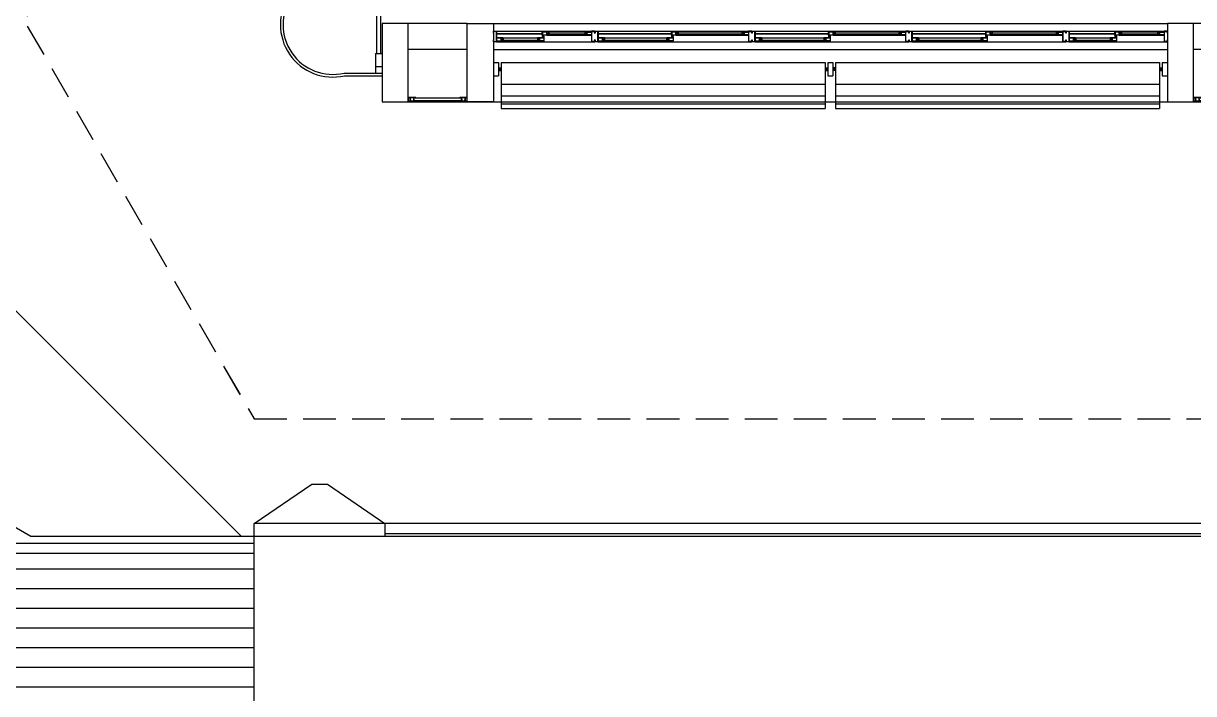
# Model space of a CAD drawing. Header units: millimetres. Extents: x 2686 to 2939, y 1294 to 1441.
# Drawn here: x 2800.73 to 2809.67, y 1327.4 to 1332.52 of the extents above; entities that cross this region are included whole.
import ezdxf

# ---------------------------------------------------------------- set-up
doc = ezdxf.new("R2010")
doc.units = ezdxf.units.MM
doc.linetypes.add('HIDDEN', pattern=[0.375, 0.25, -0.125])
for name, color, linetype in [('AR-ALV', 2, 'Continuous'), ('AR-BRISES', 1, 'Continuous'), ('AR-CORRIMAO-guardacorpo-V1', 64, 'Continuous'), ('AR-CORRIMAO-V1', 52, 'Continuous'), ('AR-ESQ', 1, 'Continuous'), ('AR-ESTC', 3, 'Continuous'), ('AR-PEITORIL', 1, 'Continuous'), ('ar-piso-tabua', 1, 'Continuous'), ('AR-PISO-V', 1, 'Continuous'), ('AR-PISO-V1', 1, 'Continuous'), ('AR-PISO-V2', 2, 'Continuous'), ('AR-PROJ', 1, 'HIDDEN'), ('BR-LINHAS', 1, 'Continuous'), ('BR-MONTANTE', 242, 'Continuous'), ('BR-PAINEL', 1, 'Continuous'), ('BR-SUPORTE', 1, 'Continuous'), ('DT-ESQ-BAGUETE-C', 1, 'Continuous'), ('DT-ESQ-BAGUETE-V', 1, 'Continuous'), ('DT-ESQ-CHAPA DOBRADA-V', 1, 'Continuous'), ('DT-ESQ-PERFIL CADEIRA-C', 2, 'Continuous'), ('DT-ESQ-PERFIL CADEIRA-V', 2, 'Continuous'), ('DT-ESQ-PERFIL U SIMPLES-C', 2, 'Continuous'), ('DT-ESQ-PERFIL U-C', 2, 'Continuous'), ('DT-ESQ-PERFIL U-V', 1, 'Continuous'), ('DT-ESQ-VENEZIANA-C', 1, 'Continuous'), ('DT-ESQ-VENEZIANA-V', 1, 'Continuous'), ('DT-ESQ-VIDRO-C', 2, 'Continuous'), ('DT-TXTMOD', 1, 'Continuous'), ('EQUIPAMENTO', 2, 'Continuous'), ('ibio', 2, 'Continuous'), ('PLAT-CONG', 7, 'Continuous')]:
    doc.layers.add(name, color=color, linetype=linetype)
doc.styles.add('S10', font='simplex.shx', dxfattribs={"height": 0.1})

# ---------------------------------------------------------------- blocks, each defined once
blk = doc.blocks.new('EF40-P')
at = {"layer": 'DT-ESQ-BAGUETE-C', "ltscale": 0.1}
for points in [[(0.4225, -0.08), (0.409, -0.08), (0.409, -0.0785), (0.422, -0.0785, 0.414214), (0.4225, -0.078), (0.4225, -0.067, 0.414214), (0.422, -0.0665), (0.409, -0.0665), (0.409, -0.065), (0.4225, -0.065, -0.414214), (0.424, -0.0665), (0.424, -0.0785, -0.414214)], [(0.7015, -0.08), (0.715, -0.08), (0.715, -0.0785), (0.702, -0.0785, -0.414214), (0.7015, -0.078), (0.7015, -0.067, -0.414214), (0.702, -0.0665), (0.715, -0.0665), (0.715, -0.065), (0.7015, -0.065, 0.414214), (0.7, -0.0665), (0.7, -0.0785, 0.414214)], [(1.41, -0.08), (1.3965, -0.08), (1.3965, -0.0785), (1.4095, -0.0785, 0.414214), (1.41, -0.078), (1.41, -0.067, 0.414214), (1.4095, -0.0665), (1.3965, -0.0665), (1.3965, -0.065), (1.41, -0.065, -0.414214), (1.4115, -0.0665), (1.4115, -0.0785, -0.414214)], [(1.9015, -0.08), (1.915, -0.08), (1.915, -0.0785), (1.902, -0.0785, -0.414214), (1.9015, -0.078), (1.9015, -0.067, -0.414214), (1.902, -0.0665), (1.915, -0.0665), (1.915, -0.065), (1.9015, -0.065, 0.414214), (1.9, -0.0665), (1.9, -0.0785, 0.414214)], [(2.61, -0.08), (2.5965, -0.08), (2.5965, -0.0785), (2.6095, -0.0785, 0.414214), (2.61, -0.078), (2.61, -0.067, 0.414214), (2.6095, -0.0665), (2.5965, -0.0665), (2.5965, -0.065), (2.61, -0.065, -0.414214), (2.6115, -0.0665), (2.6115, -0.0785, -0.414214)], [(3.1015, -0.08), (3.115, -0.08), (3.115, -0.0785), (3.102, -0.0785, -0.414214), (3.1015, -0.078), (3.1015, -0.067, -0.414214), (3.102, -0.0665), (3.115, -0.0665), (3.115, -0.065), (3.1015, -0.065, 0.414214), (3.1, -0.0665), (3.1, -0.0785, 0.414214)], [(3.81, -0.08), (3.7965, -0.08), (3.7965, -0.0785), (3.8095, -0.0785, 0.414214), (3.81, -0.078), (3.81, -0.067, 0.414214), (3.8095, -0.0665), (3.7965, -0.0665), (3.7965, -0.065), (3.81, -0.065, -0.414214), (3.8115, -0.0665), (3.8115, -0.0785, -0.414214)], [(4.3015, -0.08), (4.315, -0.08), (4.315, -0.0785), (4.302, -0.0785, -0.414214), (4.3015, -0.078), (4.3015, -0.067, -0.414214), (4.302, -0.0665), (4.315, -0.0665), (4.315, -0.065), (4.3015, -0.065, 0.414214), (4.3, -0.0665), (4.3, -0.0785, 0.414214)], [(4.7975, -0.08), (4.784, -0.08), (4.784, -0.0785), (4.797, -0.0785, 0.414214), (4.7975, -0.078), (4.7975, -0.067, 0.414214), (4.797, -0.0665), (4.784, -0.0665), (4.784, -0.065), (4.7975, -0.065, -0.414214), (4.799, -0.0665), (4.799, -0.0785, -0.414214)], [(5.0765, -0.08), (5.09, -0.08), (5.09, -0.0785), (5.077, -0.0785, -0.414214), (5.0765, -0.078), (5.0765, -0.067, -0.414214), (5.077, -0.0665), (5.09, -0.0665), (5.09, -0.065), (5.0765, -0.065, 0.414214), (5.075, -0.0665), (5.075, -0.0785, 0.414214)], [(0.0735, -0.125), (0.06, -0.125), (0.06, -0.1235), (0.073, -0.1235, 0.414214), (0.0735, -0.123), (0.0735, -0.112, 0.414214), (0.073, -0.1115), (0.06, -0.1115), (0.06, -0.11), (0.0735, -0.11, -0.414214), (0.075, -0.1115), (0.075, -0.1235, -0.414214)], [(0.339, -0.125), (0.3525, -0.125), (0.3525, -0.1235), (0.3395, -0.1235, -0.414214), (0.339, -0.123), (0.339, -0.112, -0.414214), (0.3395, -0.1115), (0.3525, -0.1115), (0.3525, -0.11), (0.339, -0.11, 0.414214), (0.3375, -0.1115), (0.3375, -0.1235, 0.414214)], [(0.8485, -0.125), (0.835, -0.125), (0.835, -0.1235), (0.848, -0.1235, 0.414214), (0.8485, -0.123), (0.8485, -0.112, 0.414214), (0.848, -0.1115), (0.835, -0.1115), (0.835, -0.11), (0.8485, -0.11, -0.414214), (0.85, -0.1115), (0.85, -0.1235, -0.414214)], [(1.3265, -0.125), (1.34, -0.125), (1.34, -0.1235), (1.327, -0.1235, -0.414214), (1.3265, -0.123), (1.3265, -0.112, -0.414214), (1.327, -0.1115), (1.34, -0.1115), (1.34, -0.11), (1.3265, -0.11, 0.414214), (1.325, -0.1115), (1.325, -0.1235, 0.414214)], [(2.0485, -0.125), (2.035, -0.125), (2.035, -0.1235), (2.048, -0.1235, 0.414214), (2.0485, -0.123), (2.0485, -0.112, 0.414214), (2.048, -0.1115), (2.035, -0.1115), (2.035, -0.11), (2.0485, -0.11, -0.414214), (2.05, -0.1115), (2.05, -0.1235, -0.414214)], [(2.5265, -0.125), (2.54, -0.125), (2.54, -0.1235), (2.527, -0.1235, -0.414214), (2.5265, -0.123), (2.5265, -0.112, -0.414214), (2.527, -0.1115), (2.54, -0.1115), (2.54, -0.11), (2.5265, -0.11, 0.414214), (2.525, -0.1115), (2.525, -0.1235, 0.414214)], [(3.2485, -0.125), (3.235, -0.125), (3.235, -0.1235), (3.248, -0.1235, 0.414214), (3.2485, -0.123), (3.2485, -0.112, 0.414214), (3.248, -0.1115), (3.235, -0.1115), (3.235, -0.11), (3.2485, -0.11, -0.414214), (3.25, -0.1115), (3.25, -0.1235, -0.414214)], [(3.7265, -0.125), (3.74, -0.125), (3.74, -0.1235), (3.727, -0.1235, -0.414214), (3.7265, -0.123), (3.7265, -0.112, -0.414214), (3.727, -0.1115), (3.74, -0.1115), (3.74, -0.11), (3.7265, -0.11, 0.414214), (3.725, -0.1115), (3.725, -0.1235, 0.414214)], [(4.4485, -0.125), (4.435, -0.125), (4.435, -0.1235), (4.448, -0.1235, 0.414214), (4.4485, -0.123), (4.4485, -0.112, 0.414214), (4.448, -0.1115), (4.435, -0.1115), (4.435, -0.11), (4.4485, -0.11, -0.414214), (4.45, -0.1115), (4.45, -0.1235, -0.414214)], [(4.714, -0.125), (4.7275, -0.125), (4.7275, -0.1235), (4.7145, -0.1235, -0.414214), (4.714, -0.123), (4.714, -0.112, -0.414214), (4.7145, -0.1115), (4.7275, -0.1115), (4.7275, -0.11), (4.714, -0.11, 0.414214), (4.7125, -0.1115), (4.7125, -0.1235, 0.414214)]]:
    blk.add_lwpolyline(points, format="xyb", close=True, dxfattribs=at)
at = {"layer": 'DT-ESQ-BAGUETE-V', "ltscale": 0.1}
for p, q in [((0.4225, -0.065), (0.7015, -0.065)), ((1.41, -0.065), (1.9015, -0.065)), ((2.61, -0.065), (3.1015, -0.065)), ((3.81, -0.065), (4.3015, -0.065)), ((4.7975, -0.065), (5.0765, -0.065)), ((0.0735, -0.11), (0.339, -0.11)), ((0.8485, -0.11), (1.3265, -0.11)), ((2.0485, -0.11), (2.5265, -0.11)), ((3.2485, -0.11), (3.7265, -0.11)), ((4.4485, -0.11), (4.714, -0.11))]:
    blk.add_line(p, q, dxfattribs=at)
at = {"layer": 'DT-ESQ-CHAPA DOBRADA-V', "ltscale": 0.1}
for p, q in [((0.025, -0.077), (0.374, -0.077)), ((0.025, -0.08), (0.374, -0.08)), ((0.8, -0.077), (1.3615, -0.077)), ((0.8, -0.08), (1.3615, -0.08)), ((2, -0.077), (2.5615, -0.077)), ((2, -0.08), (2.5615, -0.08)), ((3.2, -0.077), (3.7615, -0.077)), ((3.2, -0.08), (3.7615, -0.08)), ((4.4, -0.077), (4.749, -0.077)), ((4.4, -0.08), (4.749, -0.08))]:
    blk.add_line(p, q, dxfattribs=at)
at = {"layer": 'DT-ESQ-PERFIL CADEIRA-C', "ltscale": 0.1}
for p, q in [((0.376, -0.0885), (0.4225, -0.0885)), ((0.75, -0.0885), (0.7015, -0.0885)), ((1.3635, -0.0885), (1.41, -0.0885)), ((1.95, -0.0885), (1.9015, -0.0885)), ((2.5635, -0.0885), (2.61, -0.0885)), ((3.15, -0.0885), (3.1015, -0.0885)), ((3.7635, -0.0885), (3.81, -0.0885)), ((4.35, -0.0885), (4.3015, -0.0885)), ((4.751, -0.0885), (4.7975, -0.0885)), ((5.125, -0.0885), (5.0765, -0.0885)), ((0.025, -0.1335), (0.0735, -0.1335)), ((0.3855, -0.1335), (0.339, -0.1335)), ((0.8, -0.1335), (0.8485, -0.1335)), ((1.373, -0.1335), (1.3265, -0.1335)), ((2, -0.1335), (2.0485, -0.1335)), ((2.573, -0.1335), (2.5265, -0.1335)), ((3.2, -0.1335), (3.2485, -0.1335)), ((3.773, -0.1335), (3.7265, -0.1335)), ((4.4, -0.1335), (4.4485, -0.1335)), ((4.7605, -0.1335), (4.714, -0.1335))]:
    blk.add_line(p, q, dxfattribs=at)
for points in [[(0.4225, -0.087, -1), (0.4225, -0.09), (0.376, -0.09, -0.414214), (0.374, -0.088), (0.374, -0.067, -0.414214), (0.376, -0.065), (0.4075, -0.065, -0.414214), (0.409, -0.0665), (0.409, -0.087)], [(0.409, -0.0885, -0.198913), (0.4079, -0.0881, -0.198913), (0.4075, -0.087), (0.4075, -0.067, 0.414214), (0.407, -0.0665), (0.376, -0.0665, 0.414214), (0.3755, -0.067), (0.3755, -0.088, 0.414214), (0.376, -0.0885)], [(0.7015, -0.09), (0.75, -0.09), (0.75, -0.0885), (0.715, -0.0885, 0.198912), (0.7161, -0.0881, 0.198913), (0.7165, -0.087), (0.7165, -0.067, -0.414214), (0.717, -0.0665), (0.75, -0.0665), (0.75, -0.065), (0.7165, -0.065, 0.414214), (0.715, -0.0665), (0.715, -0.0785), (0.715, -0.08), (0.715, -0.087), (0.7015, -0.087, 1)], [(1.41, -0.087, -1), (1.41, -0.09), (1.3635, -0.09, -0.414214), (1.3615, -0.088), (1.3615, -0.067, -0.414214), (1.3635, -0.065), (1.395, -0.065, -0.414214), (1.3965, -0.0665), (1.3965, -0.087)], [(1.3965, -0.0885, -0.198913), (1.3954, -0.0881, -0.198913), (1.395, -0.087), (1.395, -0.067, 0.414214), (1.3945, -0.0665), (1.3635, -0.0665, 0.414214), (1.363, -0.067), (1.363, -0.088, 0.414214), (1.3635, -0.0885)], [(1.9015, -0.09), (1.95, -0.09), (1.95, -0.0885), (1.915, -0.0885, 0.198912), (1.9161, -0.0881, 0.198913), (1.9165, -0.087), (1.9165, -0.067, -0.414214), (1.917, -0.0665), (1.95, -0.0665), (1.95, -0.065), (1.9165, -0.065, 0.414214), (1.915, -0.0665), (1.915, -0.0785), (1.915, -0.08), (1.915, -0.087), (1.9015, -0.087, 1)], [(2.61, -0.087, -1), (2.61, -0.09), (2.5635, -0.09, -0.414214), (2.5615, -0.088), (2.5615, -0.067, -0.414214), (2.5635, -0.065), (2.595, -0.065, -0.414214), (2.5965, -0.0665), (2.5965, -0.087)], [(2.5965, -0.0885, -0.198913), (2.5954, -0.0881, -0.198913), (2.595, -0.087), (2.595, -0.067, 0.414214), (2.5945, -0.0665), (2.5635, -0.0665, 0.414214), (2.563, -0.067), (2.563, -0.088, 0.414214), (2.5635, -0.0885)], [(3.1015, -0.09), (3.15, -0.09), (3.15, -0.0885), (3.115, -0.0885, 0.198912), (3.1161, -0.0881, 0.198913), (3.1165, -0.087), (3.1165, -0.067, -0.414214), (3.117, -0.0665), (3.15, -0.0665), (3.15, -0.065), (3.1165, -0.065, 0.414214), (3.115, -0.0665), (3.115, -0.0785), (3.115, -0.08), (3.115, -0.087), (3.1015, -0.087, 1)], [(3.81, -0.087, -1), (3.81, -0.09), (3.7635, -0.09, -0.414214), (3.7615, -0.088), (3.7615, -0.067, -0.414214), (3.7635, -0.065), (3.795, -0.065, -0.414214), (3.7965, -0.0665), (3.7965, -0.087)], [(3.7965, -0.0885, -0.198913), (3.7954, -0.0881, -0.198913), (3.795, -0.087), (3.795, -0.067, 0.414214), (3.7945, -0.0665), (3.7635, -0.0665, 0.414214), (3.763, -0.067), (3.763, -0.088, 0.414214), (3.7635, -0.0885)], [(4.3015, -0.09), (4.35, -0.09), (4.35, -0.0885), (4.315, -0.0885, 0.198912), (4.3161, -0.0881, 0.198913), (4.3165, -0.087), (4.3165, -0.067, -0.414214), (4.317, -0.0665), (4.35, -0.0665), (4.35, -0.065), (4.3165, -0.065, 0.414214), (4.315, -0.0665), (4.315, -0.0785), (4.315, -0.08), (4.315, -0.087), (4.3015, -0.087, 1)], [(4.7975, -0.087, -1), (4.7975, -0.09), (4.751, -0.09, -0.414214), (4.749, -0.088), (4.749, -0.067, -0.414214), (4.751, -0.065), (4.7825, -0.065, -0.414214), (4.784, -0.0665), (4.784, -0.087)], [(4.784, -0.0885, -0.198913), (4.7829, -0.0881, -0.198913), (4.7825, -0.087), (4.7825, -0.067, 0.414214), (4.782, -0.0665), (4.751, -0.0665, 0.414214), (4.7505, -0.067), (4.7505, -0.088, 0.414214), (4.751, -0.0885)], [(5.0765, -0.09), (5.125, -0.09), (5.125, -0.0885), (5.09, -0.0885, 0.198912), (5.0911, -0.0881, 0.198913), (5.0915, -0.087), (5.0915, -0.067, -0.414214), (5.092, -0.0665), (5.125, -0.0665), (5.125, -0.065), (5.0915, -0.065, 0.414214), (5.09, -0.0665), (5.09, -0.0785), (5.09, -0.08), (5.09, -0.087), (5.0765, -0.087, 1)], [(0.0735, -0.135), (0.025, -0.135), (0.025, -0.1335), (0.06, -0.1335, -0.198912), (0.0589, -0.1331, -0.198913), (0.0585, -0.132), (0.0585, -0.112, 0.414214), (0.058, -0.1115), (0.025, -0.1115), (0.025, -0.11), (0.0585, -0.11, -0.414214), (0.06, -0.1115), (0.06, -0.1235), (0.06, -0.125), (0.06, -0.132), (0.0735, -0.132, -1)], [(0.339, -0.132, 1), (0.339, -0.135), (0.3855, -0.135, 0.414214), (0.3875, -0.133), (0.3875, -0.112, 0.414214), (0.3855, -0.11), (0.354, -0.11, 0.414214), (0.3525, -0.1115), (0.3525, -0.132)], [(0.3525, -0.1335, 0.198913), (0.3536, -0.1331, 0.198913), (0.354, -0.132), (0.354, -0.112, -0.414214), (0.3545, -0.1115), (0.3855, -0.1115, -0.414214), (0.386, -0.112), (0.386, -0.133, -0.414214), (0.3855, -0.1335)], [(0.8485, -0.135), (0.8, -0.135), (0.8, -0.1335), (0.835, -0.1335, -0.198912), (0.8339, -0.1331, -0.198913), (0.8335, -0.132), (0.8335, -0.112, 0.414214), (0.833, -0.1115), (0.8, -0.1115), (0.8, -0.11), (0.8335, -0.11, -0.414214), (0.835, -0.1115), (0.835, -0.1235), (0.835, -0.125), (0.835, -0.132), (0.8485, -0.132, -1)], [(1.3265, -0.132, 1), (1.3265, -0.135), (1.373, -0.135, 0.414214), (1.375, -0.133), (1.375, -0.112, 0.414214), (1.373, -0.11), (1.3415, -0.11, 0.414214), (1.34, -0.1115), (1.34, -0.132)], [(1.34, -0.1335, 0.198913), (1.3411, -0.1331, 0.198913), (1.3415, -0.132), (1.3415, -0.112, -0.414214), (1.342, -0.1115), (1.373, -0.1115, -0.414214), (1.3735, -0.112), (1.3735, -0.133, -0.414214), (1.373, -0.1335)], [(2.0485, -0.135), (2, -0.135), (2, -0.1335), (2.035, -0.1335, -0.198912), (2.0339, -0.1331, -0.198913), (2.0335, -0.132), (2.0335, -0.112, 0.414214), (2.033, -0.1115), (2, -0.1115), (2, -0.11), (2.0335, -0.11, -0.414214), (2.035, -0.1115), (2.035, -0.1235), (2.035, -0.125), (2.035, -0.132), (2.0485, -0.132, -1)], [(2.5265, -0.132, 1), (2.5265, -0.135), (2.573, -0.135, 0.414214), (2.575, -0.133), (2.575, -0.112, 0.414214), (2.573, -0.11), (2.5415, -0.11, 0.414214), (2.54, -0.1115), (2.54, -0.132)], [(2.54, -0.1335, 0.198913), (2.5411, -0.1331, 0.198913), (2.5415, -0.132), (2.5415, -0.112, -0.414214), (2.542, -0.1115), (2.573, -0.1115, -0.414214), (2.5735, -0.112), (2.5735, -0.133, -0.414214), (2.573, -0.1335)], [(3.2485, -0.135), (3.2, -0.135), (3.2, -0.1335), (3.235, -0.1335, -0.198912), (3.2339, -0.1331, -0.198913), (3.2335, -0.132), (3.2335, -0.112, 0.414214), (3.233, -0.1115), (3.2, -0.1115), (3.2, -0.11), (3.2335, -0.11, -0.414214), (3.235, -0.1115), (3.235, -0.1235), (3.235, -0.125), (3.235, -0.132), (3.2485, -0.132, -1)], [(3.7265, -0.132, 1), (3.7265, -0.135), (3.773, -0.135, 0.414214), (3.775, -0.133), (3.775, -0.112, 0.414214), (3.773, -0.11), (3.7415, -0.11, 0.414214), (3.74, -0.1115), (3.74, -0.132)], [(3.74, -0.1335, 0.198913), (3.7411, -0.1331, 0.198913), (3.7415, -0.132), (3.7415, -0.112, -0.414214), (3.742, -0.1115), (3.773, -0.1115, -0.414214), (3.7735, -0.112), (3.7735, -0.133, -0.414214), (3.773, -0.1335)], [(4.4485, -0.135), (4.4, -0.135), (4.4, -0.1335), (4.435, -0.1335, -0.198912), (4.4339, -0.1331, -0.198913), (4.4335, -0.132), (4.4335, -0.112, 0.414214), (4.433, -0.1115), (4.4, -0.1115), (4.4, -0.11), (4.4335, -0.11, -0.414214), (4.435, -0.1115), (4.435, -0.1235), (4.435, -0.125), (4.435, -0.132), (4.4485, -0.132, -1)], [(4.714, -0.132, 1), (4.714, -0.135), (4.7605, -0.135, 0.414214), (4.7625, -0.133), (4.7625, -0.112, 0.414214), (4.7605, -0.11), (4.729, -0.11, 0.414214), (4.7275, -0.1115), (4.7275, -0.132)], [(4.7275, -0.1335, 0.198913), (4.7286, -0.1331, 0.198913), (4.729, -0.132), (4.729, -0.112, -0.414214), (4.7295, -0.1115), (4.7605, -0.1115, -0.414214), (4.761, -0.112), (4.761, -0.133, -0.414214), (4.7605, -0.1335)]]:
    blk.add_lwpolyline(points, format="xyb", close=True, dxfattribs=at)
at = {"layer": 'DT-ESQ-PERFIL CADEIRA-V', "ltscale": 0.1}
for p, q in [((0.0735, -0.135), (0.339, -0.135)), ((0.4075, -0.09), (0.7015, -0.09)), ((0.8485, -0.135), (1.3265, -0.135)), ((1.395, -0.09), (1.9015, -0.09)), ((2.0485, -0.135), (2.5265, -0.135)), ((2.595, -0.09), (3.1015, -0.09)), ((3.2485, -0.135), (3.7265, -0.135)), ((3.795, -0.09), (4.3015, -0.09)), ((4.4485, -0.135), (4.714, -0.135)), ((4.7825, -0.09), (5.0765, -0.09))]:
    blk.add_line(p, q, dxfattribs=at)
at = {"layer": 'DT-ESQ-PERFIL U SIMPLES-C', "ltscale": 0.1}
for points in [[(0.376, -0.102), (0.384, -0.102), (0.384, -0.1005), (0.376, -0.1005, -0.414214), (0.3755, -0.1), (0.3755, -0.092, -0.414214), (0.376, -0.0915), (0.384, -0.0915), (0.384, -0.09), (0.376, -0.09, 0.414214), (0.374, -0.092), (0.374, -0.1, 0.414214)], [(0.3855, -0.098), (0.3775, -0.098), (0.3775, -0.0995), (0.3855, -0.0995, -0.414214), (0.386, -0.1), (0.386, -0.108, -0.414214), (0.3855, -0.1085), (0.3775, -0.1085), (0.3775, -0.11), (0.3855, -0.11, 0.414214), (0.3875, -0.108), (0.3875, -0.1, 0.414214)], [(1.3635, -0.102), (1.3715, -0.102), (1.3715, -0.1005), (1.3635, -0.1005, -0.414214), (1.363, -0.1), (1.363, -0.092, -0.414214), (1.3635, -0.0915), (1.3715, -0.0915), (1.3715, -0.09), (1.3635, -0.09, 0.414214), (1.3615, -0.092), (1.3615, -0.1, 0.414214)], [(1.373, -0.098), (1.365, -0.098), (1.365, -0.0995), (1.373, -0.0995, -0.414214), (1.3735, -0.1), (1.3735, -0.108, -0.414214), (1.373, -0.1085), (1.365, -0.1085), (1.365, -0.11), (1.373, -0.11, 0.414214), (1.375, -0.108), (1.375, -0.1, 0.414214)], [(2.5635, -0.102), (2.5715, -0.102), (2.5715, -0.1005), (2.5635, -0.1005, -0.414214), (2.563, -0.1), (2.563, -0.092, -0.414214), (2.5635, -0.0915), (2.5715, -0.0915), (2.5715, -0.09), (2.5635, -0.09, 0.414214), (2.5615, -0.092), (2.5615, -0.1, 0.414214)], [(2.573, -0.098), (2.565, -0.098), (2.565, -0.0995), (2.573, -0.0995, -0.414214), (2.5735, -0.1), (2.5735, -0.108, -0.414214), (2.573, -0.1085), (2.565, -0.1085), (2.565, -0.11), (2.573, -0.11, 0.414214), (2.575, -0.108), (2.575, -0.1, 0.414214)], [(3.7635, -0.102), (3.7715, -0.102), (3.7715, -0.1005), (3.7635, -0.1005, -0.414214), (3.763, -0.1), (3.763, -0.092, -0.414214), (3.7635, -0.0915), (3.7715, -0.0915), (3.7715, -0.09), (3.7635, -0.09, 0.414214), (3.7615, -0.092), (3.7615, -0.1, 0.414214)], [(3.773, -0.098), (3.765, -0.098), (3.765, -0.0995), (3.773, -0.0995, -0.414214), (3.7735, -0.1), (3.7735, -0.108, -0.414214), (3.773, -0.1085), (3.765, -0.1085), (3.765, -0.11), (3.773, -0.11, 0.414214), (3.775, -0.108), (3.775, -0.1, 0.414214)], [(4.751, -0.102), (4.759, -0.102), (4.759, -0.1005), (4.751, -0.1005, -0.414214), (4.7505, -0.1), (4.7505, -0.092, -0.414214), (4.751, -0.0915), (4.759, -0.0915), (4.759, -0.09), (4.751, -0.09, 0.414214), (4.749, -0.092), (4.749, -0.1, 0.414214)], [(4.7605, -0.098), (4.7525, -0.098), (4.7525, -0.0995), (4.7605, -0.0995, -0.414214), (4.761, -0.1), (4.761, -0.108, -0.414214), (4.7605, -0.1085), (4.7525, -0.1085), (4.7525, -0.11), (4.7605, -0.11, 0.414214), (4.7625, -0.108), (4.7625, -0.1, 0.414214)]]:
    blk.add_lwpolyline(points, format="xyb", close=True, dxfattribs=at)
at = {"layer": 'DT-ESQ-PERFIL U-C', "ltscale": 0.1}
for points in [[(0, -0.0615, -0.414214), (0.0015, -0.06), (0.0235, -0.06, -0.414214), (0.025, -0.0615), (0.025, -0.1385, -0.414214), (0.0235, -0.14), (0.0015, -0.14, -0.414214), (0, -0.1385), (0, -0.125), (0.0015, -0.125), (0.0015, -0.138, 0.414214), (0.002, -0.1385), (0.023, -0.1385, 0.414214), (0.0235, -0.138), (0.0235, -0.062, 0.414214), (0.023, -0.0615), (0.002, -0.0615, 0.414214), (0.0015, -0.062), (0.0015, -0.075), (0, -0.075)], [(0.775, -0.0615, 0.414214), (0.7735, -0.06), (0.7515, -0.06, 0.414214), (0.75, -0.0615), (0.75, -0.1385, 0.414214), (0.7515, -0.14), (0.7735, -0.14, 0.414214), (0.775, -0.1385), (0.775, -0.125), (0.7735, -0.125), (0.7735, -0.138, -0.414214), (0.773, -0.1385), (0.752, -0.1385, -0.414214), (0.7515, -0.138), (0.7515, -0.062, -0.414214), (0.752, -0.0615), (0.773, -0.0615, -0.414214), (0.7735, -0.062), (0.7735, -0.075), (0.775, -0.075)], [(0.775, -0.0615, -0.414214), (0.7765, -0.06), (0.7985, -0.06, -0.414214), (0.8, -0.0615), (0.8, -0.1385, -0.414214), (0.7985, -0.14), (0.7765, -0.14, -0.414214), (0.775, -0.1385), (0.775, -0.125), (0.7765, -0.125), (0.7765, -0.138, 0.414214), (0.777, -0.1385), (0.798, -0.1385, 0.414214), (0.7985, -0.138), (0.7985, -0.062, 0.414214), (0.798, -0.0615), (0.777, -0.0615, 0.414214), (0.7765, -0.062), (0.7765, -0.075), (0.775, -0.075)], [(1.975, -0.0615, 0.414214), (1.9735, -0.06), (1.9515, -0.06, 0.414214), (1.95, -0.0615), (1.95, -0.1385, 0.414214), (1.9515, -0.14), (1.9735, -0.14, 0.414214), (1.975, -0.1385), (1.975, -0.125), (1.9735, -0.125), (1.9735, -0.138, -0.414214), (1.973, -0.1385), (1.952, -0.1385, -0.414214), (1.9515, -0.138), (1.9515, -0.062, -0.414214), (1.952, -0.0615), (1.973, -0.0615, -0.414214), (1.9735, -0.062), (1.9735, -0.075), (1.975, -0.075)], [(1.975, -0.0615, -0.414214), (1.9765, -0.06), (1.9985, -0.06, -0.414214), (2, -0.0615), (2, -0.1385, -0.414214), (1.9985, -0.14), (1.9765, -0.14, -0.414214), (1.975, -0.1385), (1.975, -0.125), (1.9765, -0.125), (1.9765, -0.138, 0.414214), (1.977, -0.1385), (1.998, -0.1385, 0.414214), (1.9985, -0.138), (1.9985, -0.062, 0.414214), (1.998, -0.0615), (1.977, -0.0615, 0.414214), (1.9765, -0.062), (1.9765, -0.075), (1.975, -0.075)], [(3.175, -0.0615, 0.414214), (3.1735, -0.06), (3.1515, -0.06, 0.414214), (3.15, -0.0615), (3.15, -0.1385, 0.414214), (3.1515, -0.14), (3.1735, -0.14, 0.414214), (3.175, -0.1385), (3.175, -0.125), (3.1735, -0.125), (3.1735, -0.138, -0.414214), (3.173, -0.1385), (3.152, -0.1385, -0.414214), (3.1515, -0.138), (3.1515, -0.062, -0.414214), (3.152, -0.0615), (3.173, -0.0615, -0.414214), (3.1735, -0.062), (3.1735, -0.075), (3.175, -0.075)], [(3.175, -0.0615, -0.414214), (3.1765, -0.06), (3.1985, -0.06, -0.414214), (3.2, -0.0615), (3.2, -0.1385, -0.414214), (3.1985, -0.14), (3.1765, -0.14, -0.414214), (3.175, -0.1385), (3.175, -0.125), (3.1765, -0.125), (3.1765, -0.138, 0.414214), (3.177, -0.1385), (3.198, -0.1385, 0.414214), (3.1985, -0.138), (3.1985, -0.062, 0.414214), (3.198, -0.0615), (3.177, -0.0615, 0.414214), (3.1765, -0.062), (3.1765, -0.075), (3.175, -0.075)], [(4.375, -0.0615, 0.414214), (4.3735, -0.06), (4.3515, -0.06, 0.414214), (4.35, -0.0615), (4.35, -0.1385, 0.414214), (4.3515, -0.14), (4.3735, -0.14, 0.414214), (4.375, -0.1385), (4.375, -0.125), (4.3735, -0.125), (4.3735, -0.138, -0.414214), (4.373, -0.1385), (4.352, -0.1385, -0.414214), (4.3515, -0.138), (4.3515, -0.062, -0.414214), (4.352, -0.0615), (4.373, -0.0615, -0.414214), (4.3735, -0.062), (4.3735, -0.075), (4.375, -0.075)], [(4.375, -0.0615, -0.414214), (4.3765, -0.06), (4.3985, -0.06, -0.414214), (4.4, -0.0615), (4.4, -0.1385, -0.414214), (4.3985, -0.14), (4.3765, -0.14, -0.414214), (4.375, -0.1385), (4.375, -0.125), (4.3765, -0.125), (4.3765, -0.138, 0.414214), (4.377, -0.1385), (4.398, -0.1385, 0.414214), (4.3985, -0.138), (4.3985, -0.062, 0.414214), (4.398, -0.0615), (4.377, -0.0615, 0.414214), (4.3765, -0.062), (4.3765, -0.075), (4.375, -0.075)], [(5.15, -0.0615, 0.414214), (5.1485, -0.06), (5.1265, -0.06, 0.414214), (5.125, -0.0615), (5.125, -0.1385, 0.414214), (5.1265, -0.14), (5.1485, -0.14, 0.414214), (5.15, -0.1385), (5.15, -0.125), (5.1485, -0.125), (5.1485, -0.138, -0.414214), (5.148, -0.1385), (5.127, -0.1385, -0.414214), (5.1265, -0.138), (5.1265, -0.062, -0.414214), (5.127, -0.0615), (5.148, -0.0615, -0.414214), (5.1485, -0.062), (5.1485, -0.075), (5.15, -0.075)]]:
    blk.add_lwpolyline(points, format="xyb", close=True, dxfattribs=at)
at = {"layer": 'DT-ESQ-PERFIL U-V', "ltscale": 0.1}
for p, q in [((0.0235, -0.06), (0.7515, -0.06)), ((0.7985, -0.06), (1.9515, -0.06)), ((1.9985, -0.06), (3.1515, -0.06)), ((3.1985, -0.06), (4.3515, -0.06)), ((4.3985, -0.06), (5.1265, -0.06)), ((0.0235, -0.14), (0.7515, -0.14)), ((0.7985, -0.14), (1.9515, -0.14)), ((1.9985, -0.14), (3.1515, -0.14)), ((3.1985, -0.14), (4.3515, -0.14)), ((4.3985, -0.14), (5.1265, -0.14))]:
    blk.add_line(p, q, dxfattribs=at)
at = {"layer": 'DT-ESQ-VIDRO-C', "ltscale": 0.1}
for points in [[(0.7125, -0.085), (0.7125, -0.082), (0.4115, -0.082), (0.4115, -0.085)], [(1.9125, -0.085), (1.9125, -0.082), (1.399, -0.082), (1.399, -0.085)], [(3.1125, -0.085), (3.1125, -0.082), (2.599, -0.082), (2.599, -0.085)], [(4.3125, -0.085), (4.3125, -0.082), (3.799, -0.082), (3.799, -0.085)], [(5.0875, -0.085), (5.0875, -0.082), (4.7865, -0.082), (4.7865, -0.085)], [(0.063, -0.13), (0.063, -0.127), (0.3495, -0.127), (0.3495, -0.13)], [(0.838, -0.13), (0.838, -0.127), (1.337, -0.127), (1.337, -0.13)], [(2.038, -0.13), (2.038, -0.127), (2.537, -0.127), (2.537, -0.13)], [(3.238, -0.13), (3.238, -0.127), (3.737, -0.127), (3.737, -0.13)], [(4.438, -0.13), (4.438, -0.127), (4.7245, -0.127), (4.7245, -0.13)]]:
    blk.add_lwpolyline(points, close=True, dxfattribs=at)
at = {"layer": 'DT-TXTMOD', "ltscale": 0.1, "style": 'S10', "flags": 3}
for tag, p in [('M01', (0.025, -0.28)), ('M02', (0.3253, -0.28)), ('M03', (0.627, -0.28)), ('M04', (0.9288, -0.28)), ('M05', (1.2306, -0.28)), ('M06', (1.5323, -0.28)), ('M07', (1.8341, -0.28)), ('M08', (2.1359, -0.28)), ('M09', (2.4376, -0.28)), ('M10', (2.7394, -0.28)), ('M11', (3.0412, -0.28)), ('M12', (3.3429, -0.28)), ('M13', (3.6447, -0.28)), ('M14', (3.9464, -0.28)), ('M15', (4.2482, -0.28)), ('M16', (4.55, -0.28)), ('M17', (4.8517, -0.28))]:
    blk.add_attdef(tag, p, '', height=0.1, dxfattribs=at)
blk = doc.blocks.new('BR-MODULO1')
at = {"layer": 'BR-LINHAS'}
for p, q in [((0.06, -0.2648), (2.535, -0.2648)), ((2.615, -0.2648), (5.09, -0.2648)), ((0.06, -0.3524), (2.535, -0.3524)), ((2.615, -0.3524), (5.09, -0.3524)), ((0.06, -0.4147), (2.535, -0.4147)), ((2.615, -0.4147), (5.09, -0.4147))]:
    blk.add_line(p, q, dxfattribs=at)
at = {"layer": 'BR-MONTANTE'}
for p, q in [((0, -0.1), (0, -0.2)), ((0, -0.1), (0.04, -0.1)), ((0.04, -0.1), (0.04, -0.2)), ((2.5547, -0.1), (2.5947, -0.1)), ((2.5547, -0.1), (2.5547, -0.2)), ((2.5947, -0.1), (2.5947, -0.2)), ((5.11, -0.1), (5.11, -0.2)), ((5.11, -0.1), (5.15, -0.1)), ((5.15, -0.1), (5.15, -0.2)), ((0, -0.2), (0.04, -0.2)), ((2.5547, -0.2), (2.5947, -0.2)), ((5.11, -0.2), (5.15, -0.2))]:
    blk.add_line(p, q, dxfattribs=at)
at = {"layer": 'BR-PAINEL'}
for p, q in [((0.06, -0.1), (2.535, -0.1)), ((0.06, -0.1), (0.06, -0.45)), ((2.535, -0.1), (2.535, -0.45)), ((2.615, -0.1), (2.615, -0.45)), ((2.615, -0.1), (5.09, -0.1)), ((5.09, -0.1), (5.09, -0.45)), ((0.06, -0.45), (2.535, -0.45)), ((2.615, -0.45), (5.09, -0.45))]:
    blk.add_line(p, q, dxfattribs=at)
at = {"layer": 'BR-SUPORTE'}
for p, q in [((0.04, -0.14), (0.06, -0.14)), ((0.04, -0.16), (0.06, -0.16)), ((0.05, -0.14), (0.05, -0.16)), ((2.5347, -0.14), (2.5547, -0.14)), ((2.5347, -0.16), (2.5547, -0.16)), ((2.5447, -0.14), (2.5447, -0.16)), ((2.6147, -0.14), (2.5947, -0.14)), ((2.6147, -0.16), (2.5947, -0.16)), ((2.6047, -0.14), (2.6047, -0.16)), ((5.09, -0.14), (5.11, -0.14)), ((5.09, -0.16), (5.11, -0.16)), ((5.1, -0.14), (5.1, -0.16))]:
    blk.add_line(p, q, dxfattribs=at)
blk = doc.blocks.new('EF01C-P')
at = {"layer": 'DT-ESQ-BAGUETE-C', "ltscale": 0.1}
for points in [[(0.0015, 0.035), (0.015, 0.035), (0.015, 0.0335), (0.0015, 0.0335), (0.0015, 0.005), (0.015, 0.005), (0.015, 0.0035), (0.0015, 0.0035, -0.414214), (0, 0.005), (0, 0.0335, -0.414214)], [(0.4485, 0.035), (0.435, 0.035), (0.435, 0.0335), (0.4485, 0.0335), (0.4485, 0.005), (0.435, 0.005), (0.435, 0.0035), (0.4485, 0.0035, 0.414214), (0.45, 0.005), (0.45, 0.0335, 0.414214)]]:
    blk.add_lwpolyline(points, format="xyb", close=True, dxfattribs=at)
at = {"layer": 'DT-ESQ-PERFIL CADEIRA-C', "ltscale": 0.1}
for points in [[(0.01, 0.0015), (0.01, 0.003), (0.0015, 0.003, 1), (0.0015, 0), (0.015, 0, 0.414214), (0.0165, 0.0015), (0.0165, 0.0335), (0.043, 0.0335)], [(0.043, 0.0065), (0.018, 0.0065), (0.018, 0.0165), (0.0165, 0.0165), (0.0165, 0.0065, 0.414214), (0.018, 0.005), (0.043, 0.005), (0.0565, 0.005, 1), (0.0565, 0.008), (0.043, 0.008), (0.043, 0.02), (0.043, 0.032), (0.0565, 0.032, 1), (0.0565, 0.035), (0.043, 0.035), (0.0165, 0.035, 0.414214), (0.015, 0.0335), (0.015, 0.0015), (0.0015, 0.0015)], [(0.0415, 0.02), (0.0415, 0.032, -0.414214), (0.043, 0.0335), (0.0565, 0.0335)], [(0.0415, 0.02), (0.0415, 0.008, 0.414214), (0.043, 0.0065), (0.0565, 0.0065)], [(0.407, 0.0065), (0.432, 0.0065), (0.432, 0.0165), (0.4335, 0.0165), (0.4335, 0.0065, -0.414214), (0.432, 0.005), (0.407, 0.005), (0.3935, 0.005, -1), (0.3935, 0.008), (0.407, 0.008), (0.407, 0.02), (0.407, 0.032), (0.3935, 0.032, -1), (0.3935, 0.035), (0.407, 0.035), (0.4335, 0.035, -0.414214), (0.435, 0.0335), (0.435, 0.0015), (0.4485, 0.0015)], [(0.4085, 0.02), (0.4085, 0.032, 0.414214), (0.407, 0.0335), (0.3935, 0.0335)], [(0.4085, 0.02), (0.4085, 0.008, -0.414214), (0.407, 0.0065), (0.3935, 0.0065)], [(0.44, 0.0015), (0.44, 0.003), (0.4485, 0.003, -1), (0.4485, 0), (0.435, 0, -0.414214), (0.4335, 0.0015), (0.4335, 0.0335), (0.407, 0.0335)]]:
    blk.add_lwpolyline(points, format="xyb", dxfattribs=at)
at = {"layer": 'DT-ESQ-PERFIL CADEIRA-V', "ltscale": 0.1}
blk.add_line((0.015, 0), (0.435, 0), dxfattribs=at)
at = {"layer": 'DT-ESQ-VENEZIANA-C', "ltscale": 0.1}
for p, q in [((0.043, 0.0105), (0.407, 0.0105)), ((0.043, 0.009), (0.407, 0.009))]:
    blk.add_line(p, q, dxfattribs=at)
at = {"layer": 'DT-ESQ-VENEZIANA-V', "ltscale": 0.1}
blk.add_line((0.043, 0.031), (0.407, 0.031), dxfattribs=at)
at = {"layer": 'DT-TXTMOD', "ltscale": 0.1, "style": 'S10', "flags": 3}
blk.add_attdef('EF01C', (0.0208, -0.14), '', height=0.1, dxfattribs=at)
blk = doc.blocks.new('A$C5F2C59A8')
at = {"layer": 'AR-CORRIMAO-guardacorpo-V1', "ltscale": 0.25}
for p, q in [((33.4263, 17.5001), (21.4263, 17.5001)), ((33.4263, 17.4201), (21.4263, 17.4201))]:
    blk.add_line(p, q, dxfattribs=at)
at = {"layer": 'AR-CORRIMAO-V1'}
for p, q in [((18.6076, 17.3501), (20.4263, 17.3501)), ((20.4263, 17.2701), (18.5862, 17.2701))]:
    blk.add_line(p, q, dxfattribs=at)
at = {"layer": 'AR-ESTC', "ltscale": 0.25}
for p, q in [((20.4263, 17.5001), (20.869, 17.8001)), ((20.869, 17.8001), (20.9874, 17.8001)), ((20.9874, 17.8001), (21.4263, 17.5001)), ((21.4263, 17.5001), (20.4263, 17.5001)), ((20.4263, 17.4001), (20.4263, 17.5001)), ((21.4263, 17.5001), (21.4263, 17.4001)), ((21.4263, 17.4001), (20.4263, 17.4001))]:
    blk.add_line(p, q, dxfattribs=at)
at = {"layer": 'ar-piso-tabua'}
for p, q in [((20.4263, 17.15), (9.9139, 17.15)), ((20.4263, 17), (9.9263, 17)), ((20.4263, 16.85), (9.8301, 16.85)), ((20.4263, 16.7), (9.8301, 16.7)), ((20.4263, 16.55), (9.8301, 16.55)), ((20.4263, 16.4), (9.8301, 16.4)), ((20.4263, 16.25), (9.8301, 16.25))]:
    blk.add_line(p, q, dxfattribs=at)
at = {"layer": 'AR-PISO-V'}
blk.add_line((17.0622, 20.6682), (20.3304, 17.4001), dxfattribs=at)
at = {"layer": 'AR-PISO-V1'}
for p, q in [((18.721, 17.4001), (17.2845, 18.2294)), ((20.4263, 17.4001), (18.721, 17.4001)), ((20.4263, 15.6803), (20.4263, 17.4001))]:
    blk.add_line(p, q, dxfattribs=at)
at = {"layer": 'AR-PISO-V2'}
blk.add_line((43.9811, 17.4001), (20.4263, 17.4001), dxfattribs=at)
at = {"layer": 'AR-PROJ'}
blk.add_line((20.4263, 18.3), (48.1391, 18.3), dxfattribs=at)
blk.add_lwpolyline([(18.6942, 30.25), (18.6942, 21.3), (20.4263, 18.3)], dxfattribs=at)
blk = doc.blocks.new('escada tipo marinheiro')
at = {"layer": 'EQUIPAMENTO'}
for p, q in [((-0.3382, 0.0101), (-0.05, 0.0101)), ((-0.05, 0.0101), (-0.05, -0.16)), ((-0.3405, -0.01), (-0.05, -0.01)), ((-0.1, -0.01), (-0.1, -0.16)), ((-0.1, -0.06), (-0.05, -0.06)), ((-0.1, -0.16), (-0.05, -0.16)), ((-0.09, -0.6), (-0.09, -0.16)), ((-0.06, -0.6), (-0.06, -0.16)), ((-0.1, -0.6), (-0.05, -0.6)), ((-0.1, -0.6), (-0.1, -0.75)), ((-0.05, -0.6), (-0.05, -0.77)), ((-0.1, -0.7), (-0.05, -0.7)), ((-0.3405, -0.75), (-0.05, -0.75)), ((-0.3382, -0.77), (-0.05, -0.77))]:
    blk.add_line(p, q, dxfattribs=at)
for radius, start, end in [(0.4, 77.17773, 282.82227), (0.38, 76.84274, 283.15726)]:
    blk.add_arc((-0.427, -0.38), radius, start, end, dxfattribs=at)
blk = doc.blocks.new('A$C63644613')
at = {"layer": 'AR-CORRIMAO-guardacorpo-V1', "ltscale": 0.25}
for p, q in [((28.5763, 11.7419), (16.5763, 11.7419)), ((28.5763, 11.6619), (16.5763, 11.6619))]:
    blk.add_line(p, q, dxfattribs=at)
at = {"layer": 'AR-CORRIMAO-V1'}
for p, q in [((13.7577, 11.5919), (15.5763, 11.5919)), ((15.5763, 11.5119), (13.7362, 11.5119))]:
    blk.add_line(p, q, dxfattribs=at)
at = {"layer": 'AR-ESTC', "ltscale": 0.25}
for p, q in [((15.5763, 11.7419), (16.019, 12.0419)), ((16.019, 12.0419), (16.1375, 12.0419)), ((16.1375, 12.0419), (16.5763, 11.7419)), ((16.5763, 11.7419), (15.5763, 11.7419)), ((15.5763, 11.6419), (15.5763, 11.7419)), ((16.5763, 11.7419), (16.5763, 11.6419)), ((16.5763, 11.6419), (15.5763, 11.6419))]:
    blk.add_line(p, q, dxfattribs=at)
at = {"layer": 'ar-piso-tabua'}
for p, q in [((15.5763, 11.3919), (5.0639, 11.3919)), ((15.5763, 11.2419), (5.0763, 11.2419)), ((15.5763, 11.0919), (4.9802, 11.0919)), ((15.5763, 10.9419), (4.9802, 10.9419)), ((15.5763, 10.7919), (4.9802, 10.7919)), ((15.5763, 10.6419), (4.9802, 10.6419)), ((15.5763, 10.4919), (4.9802, 10.4919))]:
    blk.add_line(p, q, dxfattribs=at)
at = {"layer": 'AR-PISO-V'}
blk.add_line((12.2122, 14.9101), (15.4804, 11.6419), dxfattribs=at)
at = {"layer": 'AR-PISO-V1'}
for p, q in [((13.8711, 11.6419), (12.4346, 12.4713)), ((15.5763, 11.6419), (13.8711, 11.6419)), ((15.5763, 9.9221), (15.5763, 11.6419))]:
    blk.add_line(p, q, dxfattribs=at)
at = {"layer": 'AR-PISO-V2'}
blk.add_line((39.1311, 11.6419), (15.5763, 11.6419), dxfattribs=at)
at = {"layer": 'AR-PROJ'}
blk.add_line((15.5763, 12.5419), (43.2891, 12.5419), dxfattribs=at)
blk.add_lwpolyline([(13.8443, 24.4918), (13.8443, 15.5419), (15.5763, 12.5419)], dxfattribs=at)
blk = doc.blocks.new('A$C53EB3577')
at = {"layer": 'AR-CORRIMAO-guardacorpo-V1', "ltscale": 0.25}
for p, q in [((28.5763, 20.2), (16.5763, 20.2)), ((28.5763, 20.12), (16.5763, 20.12))]:
    blk.add_line(p, q, dxfattribs=at)
at = {"layer": 'AR-CORRIMAO-V1'}
for p, q in [((13.7577, 20.05), (15.5763, 20.05)), ((15.5763, 19.97), (13.7362, 19.97))]:
    blk.add_line(p, q, dxfattribs=at)
at = {"layer": 'AR-ESTC', "ltscale": 0.25}
for p, q in [((15.5763, 20.2), (16.019, 20.5)), ((16.019, 20.5), (16.1375, 20.5)), ((16.1375, 20.5), (16.5763, 20.2)), ((16.5763, 20.2), (15.5763, 20.2)), ((15.5763, 20.1), (15.5763, 20.2)), ((16.5763, 20.2), (16.5763, 20.1)), ((16.5763, 20.1), (15.5763, 20.1))]:
    blk.add_line(p, q, dxfattribs=at)
at = {"layer": 'ar-piso-tabua'}
for p, q in [((15.5763, 19.85), (4.9802, 19.85)), ((15.5763, 19.7), (4.9802, 19.7)), ((15.5763, 19.55), (4.9802, 19.55)), ((15.5763, 19.4), (4.9802, 19.4)), ((15.5763, 19.25), (4.9802, 19.25)), ((15.5763, 19.1), (4.9802, 19.1)), ((15.5763, 18.95), (4.9802, 18.95))]:
    blk.add_line(p, q, dxfattribs=at)
at = {"layer": 'AR-PISO-V'}
blk.add_line((12.2122, 23.3682), (15.4804, 20.1), dxfattribs=at)
at = {"layer": 'AR-PISO-V1'}
for p, q in [((13.8711, 20.1), (12.4346, 20.9294)), ((15.5763, 20.1), (13.8711, 20.1)), ((15.5763, 18.3803), (15.5763, 20.1))]:
    blk.add_line(p, q, dxfattribs=at)
at = {"layer": 'AR-PISO-V2'}
blk.add_line((39.1311, 20.1), (15.5763, 20.1), dxfattribs=at)
at = {"layer": 'AR-PROJ'}
blk.add_line((15.5763, 21), (43.2891, 21), dxfattribs=at)
blk.add_lwpolyline([(13.8443, 32.95), (13.8443, 24), (15.5763, 21)], dxfattribs=at)

msp = doc.modelspace()

# ---------------------------------------------------------------- linework, layer by layer
at = {"layer": 'AR-ALV'}
for p, q in [((2804.1207, 1332.5249), (2803.6707, 1332.5249)), ((2810.1207, 1332.5249), (2809.6707, 1332.5249)), ((2804.1207, 1332.3249), (2803.6707, 1332.3249)), ((2810.1207, 1332.3249), (2809.6707, 1332.3249))]:
    msp.add_line(p, q, dxfattribs=at)
at = {"layer": 'AR-ESTC'}
for p, q in [((2803.6707, 1332.5249), (2803.4707, 1332.5249)), ((2803.4707, 1332.5249), (2803.4707, 1331.9249)), ((2803.6707, 1331.9249), (2803.6707, 1332.5249)), ((2804.1207, 1332.5249), (2804.3207, 1332.5249)), ((2804.1207, 1331.9249), (2804.1207, 1332.5249)), ((2804.3207, 1332.5249), (2804.3207, 1331.9249)), ((2809.6707, 1332.5249), (2809.4707, 1332.5249)), ((2809.4707, 1332.5249), (2809.4707, 1331.9249)), ((2809.6707, 1331.9249), (2809.6707, 1332.5249)), ((2803.4707, 1331.9249), (2803.6707, 1331.9249)), ((2804.3207, 1331.9249), (2804.1207, 1331.9249)), ((2809.4707, 1331.9249), (2809.6707, 1331.9249))]:
    msp.add_line(p, q, dxfattribs=at)
at = {"layer": 'AR-PEITORIL'}
for p, q in [((2804.3207, 1332.5249), (2809.4707, 1332.5249)), ((2804.3207, 1332.3249), (2809.4707, 1332.3249))]:
    msp.add_line(p, q, dxfattribs=at)
at = {"layer": 'ibio'}
msp.add_line((2803.4707, 1331.9249), (2870.3207, 1331.9249), dxfattribs=at)

# ---------------------------------------------------------------- block references
at = {"layer": 'AR-BRISES'}
msp.add_blockref('BR-MODULO1', (2804.3207, 1332.3249), dxfattribs=at)
at = {"layer": 'AR-ESQ'}
for name, p in [('EF40-P', (2804.3207, 1332.5249)), ('EF01C-P', (2803.6707, 1331.9249)), ('EF01C-P', (2809.6707, 1331.9249))]:
    msp.add_blockref(name, p, dxfattribs=at)
at = {"layer": 'EQUIPAMENTO'}
msp.add_blockref('escada tipo marinheiro', (2803.5207, 1332.8949), dxfattribs=at)
at = {"layer": 'PLAT-CONG'}
for name, p in [('A$C5F2C59A8', (2782.0656, 1311.2043)), ('A$C63644613', (2786.9156, 1316.9624)), ('A$C53EB3577', (2786.9156, 1308.5043))]:
    msp.add_blockref(name, p, dxfattribs=at)

doc.saveas('drawing.dxf')
